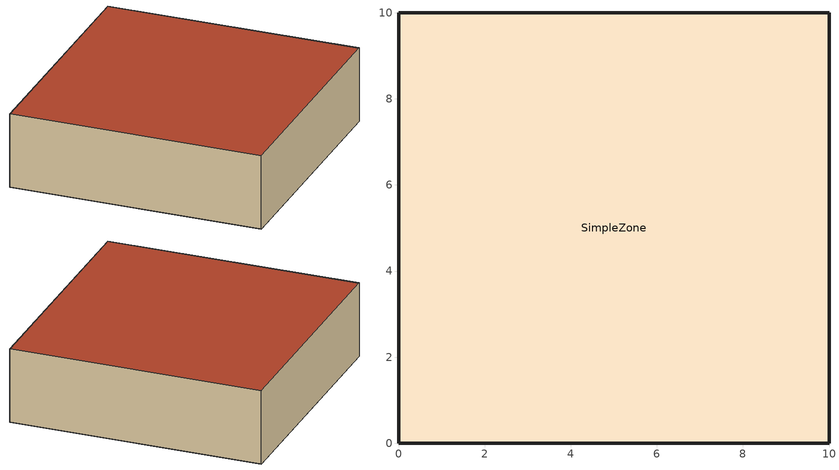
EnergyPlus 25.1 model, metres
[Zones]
SimpleZone
 floor ground (WallConstruction): 0,0 10,0 10,10 0,10 z0
 wall outside (WallConstruction): 10,0 0,0 0,10 10,10 10,0 z0:3
 roof outside (WallConstruction): 0,10 10,10 10,0 0,0 z3
[Building]
Simple Building: North axis=0; Terrain=Suburbs; Loads convergence tolerance value=0.04; Temperature convergence tolerance value=0.4; Solar distribution=MinimalShadowing; Maximum number of warmup days=25; Minimum number of warmup days=6
[Site:Location]
Location 1: Name=AutoLocation; Latitude=40.0052; Longitude=-75.1652; Time zone=-5; Elevation=200
[SizingPeriod:DesignDay]
Summer Design Day: Month=7; Day of month=21; Day type=SummerDesignDay; Maximum dry bulb temperature=35; Daily dry bulb temperature range=10; Dry bulb temperature range modifier type=DefaultMultipliers; Humidity condition type=WetBulb; Wetbulb or dewpoint at maximum dry bulb=24; Barometric pressure=101325; Wind speed=3.5; Wind direction=230; Rain indicator=No; Snow indicator=No; Daylight saving time indicator=No; Solar model indicator=ASHRAEClearSky; Sky clearness=1
[Material]
SimpleWall: Roughness=Rough; Thickness=0.2; Conductivity=0.5; Density=1400; Specific heat=1000; Thermal absorptance=0.9; Solar absorptance=0.7; Visible absorptance=0.7
[Construction]
WallConstruction: SimpleWall
[Zone]
SimpleZone: Type=1; Multiplier=1
